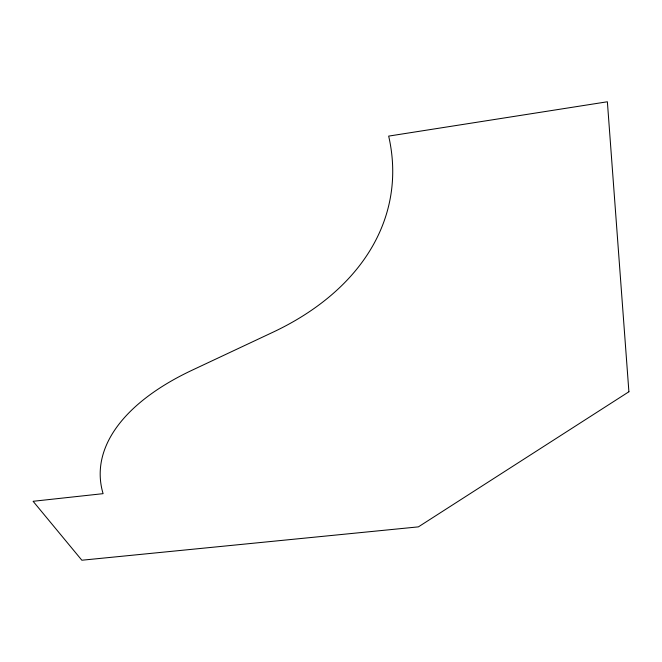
<?xml version="1.0" encoding="UTF-8"?>
<svg xmlns="http://www.w3.org/2000/svg" width="662" height="662" viewBox="0 0 662 662"><rect width="100%" height="100%" fill="white"/><g stroke="black" fill="none" stroke-linecap="round" stroke-linejoin="round"><path stroke-width="0.99" d="M628.9 391.763L418.401 526.869L81.848 560.226L33.1 501.291L103.098 493.662A289.468 139.417 -1.5 0 1 192.112 370.207L272.62 332.382A349.015 226.354 9.8 0 0 388.668 136.107L607.377 101.774L628.9 391.763"/></g></svg>
